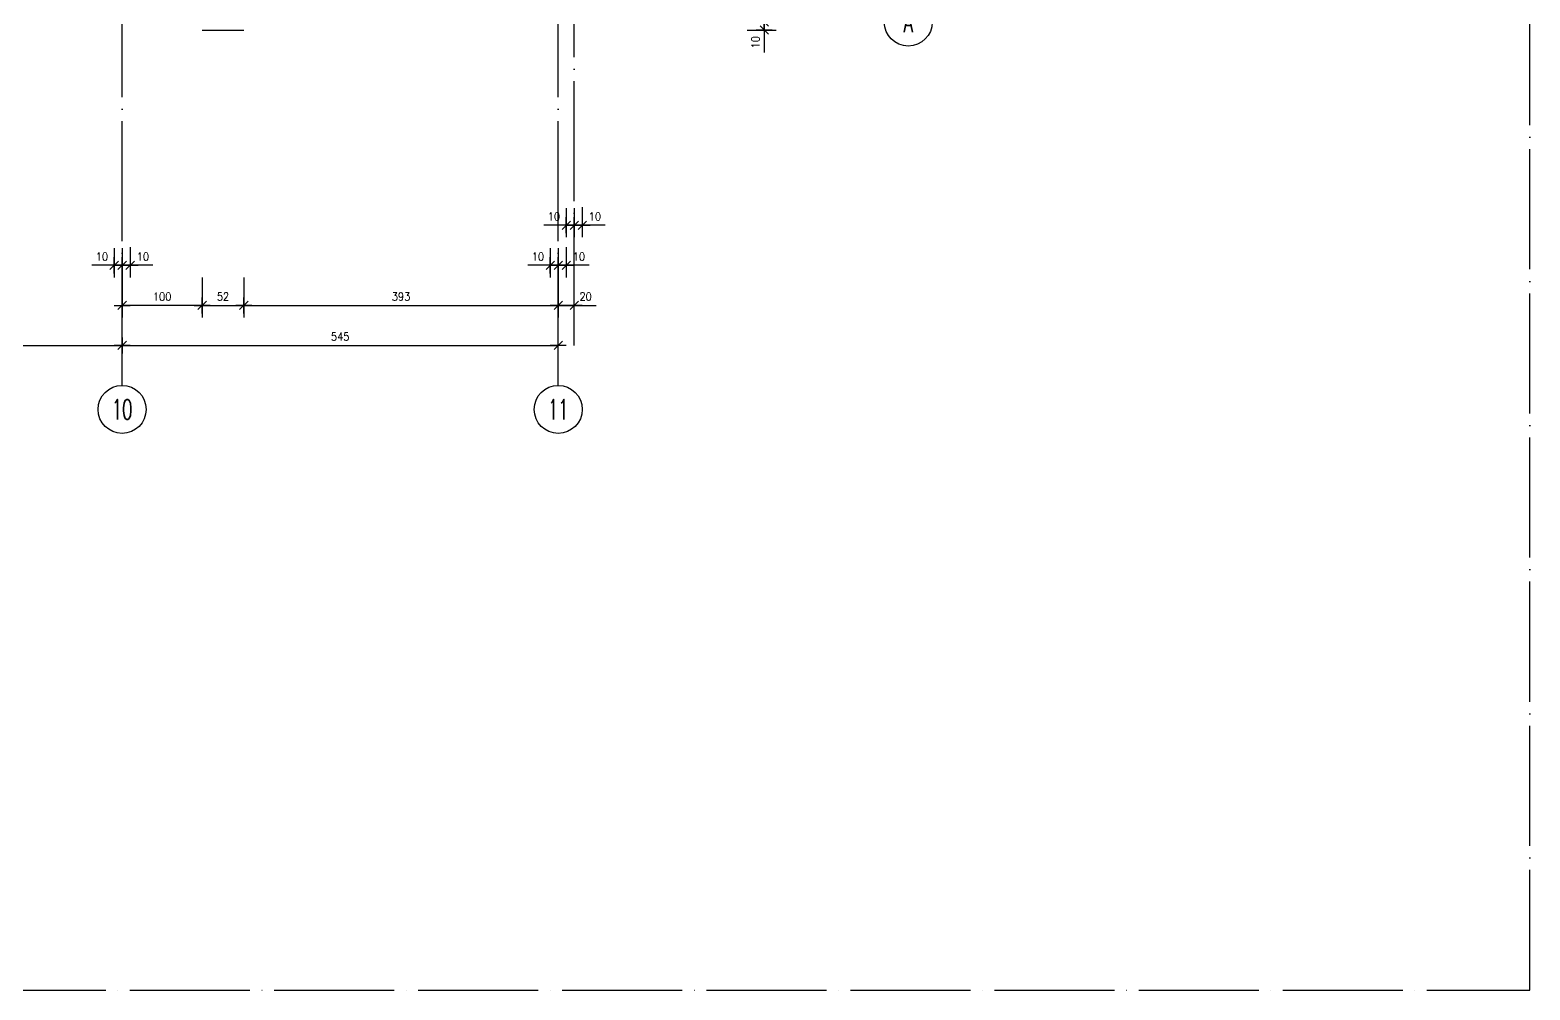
# Model space of a CAD drawing. Extents: x 2783 to 11950, y 3653 to 11429.
# Drawn here: x 6527 to 8402, y 3653 to 4853 of the extents above; entities that cross this region are included whole.
import ezdxf
from ezdxf.enums import TextEntityAlignment as Align

# ---------------------------------------------------------------- set-up
doc = ezdxf.new("R2010")
doc.units = 0
doc.header["$LTSCALE"] = 60
doc.header["$PDMODE"] = 1
doc.linetypes.add('EJES', pattern=[3, 2.5, -0.25, 0, -0.25])
doc.layers.get('0').update_dxf_attribs({"linetype": 'CONTINUOUS'})
doc.layers.get('DEFPOINTS').update_dxf_attribs({"linetype": 'CONTINUOUS'})
for name, color, linetype in [('COTAS', 3, 'CONTINUOUS'), ('EJES', 1, 'EJES'), ('TITULO', 6, 'CONTINUOUS'), ('VIGAS', 2, 'CONTINUOUS')]:
    doc.layers.add(name, color=color, linetype=linetype)
doc.layers.add('CROP', color=8, linetype='EJES', plot=False)
doc.styles.add('COTAS', font='romans.shx', dxfattribs={"width": 0.9})
doc.dimstyles.new('50', dxfattribs={"dimtxt": 10, "dimasz": 1, "dimexe": 15, "dimexo": 0, "dimgap": 6, "dimtad": 1, "dimdec": 8, "dimdsep": 46, "dimtxsty": 'COTAS', "dimblk": '$COTA$', "dimcen": 0.09, "dimdle": 10, "dimclrd": 256, "dimclre": 256, "dimclrt": 2, "dimadec": 0, "dimazin": 0, "dimtfac": 1, "dimtdec": 8, "dimtmove": 0, "dimatfit": 2, "dimfxl": 35, "dimfxlon": 1, "dimtolj": 1, "dimarcsym": 0})

# ---------------------------------------------------------------- blocks, each defined once
blk = doc.blocks.new('*U8')
at = {"layer": 'CROP'}
blk.add_lwpolyline([(-1974.1, -572.3), (3557.7, -572.3), (3557.7, 2997.6), (-1974.1, 2997.6)], close=True, dxfattribs=at)
at = {"color": 2, "style": 'COTAS', "width": 0.9}
blk.add_attdef('ESCALA', (29.5, -27), '', height=12, dxfattribs=at)
at = {"layer": 'TITULO', "color": 7, "style": 'COTAS', "width": 0.9}
blk.add_attdef('TITULO', (25, 20), '', height=35, dxfattribs=at)
at = {"layer": 'TITULO', "color": 2, "style": 'COTAS', "width": 0.9}
blk.add_attdef('NV_LOSAS', text='', height=15, dxfattribs=at).set_placement((434.5, -56), align=Align.RIGHT)
blk.add_attdef('NIVEL', text='', height=15, dxfattribs=at).set_placement((522.8, -50), align=Align.MIDDLE)
blk.add_attdef('SIC', (602, -56), '', height=15, dxfattribs=at)
blk = doc.blocks.new('$EJE$')
at = {"color": 6}
blk.add_circle((0, 0), 30, dxfattribs=at)
at = {"color": 6, "style": 'COTAS', "width": 0.6}
blk.add_attdef('EJE', text='', height=25, dxfattribs=at).set_placement((0, 0), align=Align.MIDDLE)
blk = doc.blocks.new('$COTA$')
at = {"layer": 'COTAS'}
for p, q in [((10, 0), (-10, 0)), ((5.3, 5.3), (-5.3, -5.3)), ((0, -10), (0, 10))]:
    blk.add_line(p, q, dxfattribs=at)
blk = doc.blocks.new('*D20')
at = {"layer": 'COTAS', "lineweight": -2, "transparency": 16777216}
for p, q in [((6068.5, 4458.7), (6068.5, 4473.7)), ((6642.5, 4458.7), (6642.5, 4473.7)), ((6069.5, 4458.7), (6641.5, 4458.7))]:
    blk.add_line(p, q, dxfattribs=at)
at = {"layer": 'DEFPOINTS', "color": 0, "transparency": 16777216}
for p in [(6068.5, 4458.7), (6642.5, 4458.7), (6642.5, 4458.7)]:
    blk.add_point(p, dxfattribs=at)
at = {"layer": 'COTAS', "lineweight": -2, "transparency": 16777216, "rotation": 180}
blk.add_blockref('$COTA$', (6068.5, 4458.7), dxfattribs=at)
at = {"layer": 'COTAS', "lineweight": -2, "transparency": 16777216}
blk.add_blockref('$COTA$', (6642.5, 4458.7), dxfattribs=at)
at = {"layer": 'COTAS', "color": 2, "transparency": 16777216, "insert": (6355.5, 4469.7), "char_height": 10, "attachment_point": 5, "style": 'COTAS'}
blk.add_mtext('\\A1;574', dxfattribs=at)
blk = doc.blocks.new('*D22')
at = {"layer": 'COTAS', "lineweight": -2, "transparency": 16777216}
for p, q in [((6642.5, 4458.7), (6642.5, 4473.7)), ((7187.5, 4458.7), (7187.5, 4473.7)), ((6643.5, 4458.7), (7186.5, 4458.7))]:
    blk.add_line(p, q, dxfattribs=at)
at = {"layer": 'DEFPOINTS', "color": 0, "transparency": 16777216}
for p in [(6642.5, 4458.7), (7187.5, 4458.7), (7187.5, 4458.7)]:
    blk.add_point(p, dxfattribs=at)
at = {"layer": 'COTAS', "lineweight": -2, "transparency": 16777216, "rotation": 180}
blk.add_blockref('$COTA$', (6642.5, 4458.7), dxfattribs=at)
at = {"layer": 'COTAS', "lineweight": -2, "transparency": 16777216}
blk.add_blockref('$COTA$', (7187.5, 4458.7), dxfattribs=at)
at = {"layer": 'COTAS', "color": 2, "transparency": 16777216, "insert": (6915, 4469.7), "char_height": 10, "attachment_point": 5, "style": 'COTAS'}
blk.add_mtext('\\A1;545', dxfattribs=at)
blk = doc.blocks.new('*D26')
at = {"layer": 'COTAS', "lineweight": -2, "transparency": 16777216}
for p, q in [((7187.5, 4473.7), (7187.5, 4523.7)), ((7207.5, 4483.7), (7207.5, 4523.7)), ((7188.5, 4508.7), (7206.5, 4508.7)), ((7207.5, 4508.7), (7235, 4508.7))]:
    blk.add_line(p, q, dxfattribs=at)
at = {"layer": 'DEFPOINTS', "color": 0, "transparency": 16777216}
for p in [(7207.5, 4508.7), (7207.5, 4483.7), (7187.5, 4473.7)]:
    blk.add_point(p, dxfattribs=at)
at = {"layer": 'COTAS', "lineweight": -2, "transparency": 16777216, "rotation": 180}
blk.add_blockref('$COTA$', (7187.5, 4508.7), dxfattribs=at)
at = {"layer": 'COTAS', "lineweight": -2, "transparency": 16777216}
blk.add_blockref('$COTA$', (7207.5, 4508.7), dxfattribs=at)
at = {"layer": 'COTAS', "color": 2, "transparency": 16777216, "insert": (7221.7, 4519.7), "char_height": 10, "attachment_point": 5, "style": 'COTAS'}
blk.add_mtext('\\A1;20', dxfattribs=at)
blk = doc.blocks.new('*D67')
at = {"layer": 'COTAS', "lineweight": -2, "transparency": 16777216}
for p, q in [((6742.5, 4543.7), (6742.5, 4493.7)), ((6794.5, 4543.7), (6794.5, 4493.7)), ((6743.5, 4508.7), (6793.5, 4508.7))]:
    blk.add_line(p, q, dxfattribs=at)
at = {"layer": 'DEFPOINTS', "color": 0, "transparency": 16777216}
for p in [(6742.5, 4852.7), (6794.5, 4852.7), (6794.5, 4508.7)]:
    blk.add_point(p, dxfattribs=at)
at = {"layer": 'COTAS', "lineweight": -2, "transparency": 16777216, "rotation": 180}
blk.add_blockref('$COTA$', (6742.5, 4508.7), dxfattribs=at)
at = {"layer": 'COTAS', "lineweight": -2, "transparency": 16777216}
blk.add_blockref('$COTA$', (6794.5, 4508.7), dxfattribs=at)
at = {"layer": 'COTAS', "color": 2, "transparency": 16777216, "insert": (6768.5, 4519.7), "char_height": 10, "attachment_point": 5, "style": 'COTAS'}
blk.add_mtext('\\A1;52', dxfattribs=at)
blk = doc.blocks.new('*D68')
at = {"layer": 'COTAS', "lineweight": -2, "transparency": 16777216}
for p, q in [((6794.5, 4543.7), (6794.5, 4493.7)), ((7187.5, 4543.7), (7187.5, 4493.7)), ((6795.5, 4508.7), (7186.5, 4508.7))]:
    blk.add_line(p, q, dxfattribs=at)
at = {"layer": 'DEFPOINTS', "color": 0, "transparency": 16777216}
for p in [(6794.5, 4852.7), (7187.5, 4852.7), (7187.5, 4508.7)]:
    blk.add_point(p, dxfattribs=at)
at = {"layer": 'COTAS', "lineweight": -2, "transparency": 16777216, "rotation": 180}
blk.add_blockref('$COTA$', (6794.5, 4508.7), dxfattribs=at)
at = {"layer": 'COTAS', "lineweight": -2, "transparency": 16777216}
blk.add_blockref('$COTA$', (7187.5, 4508.7), dxfattribs=at)
at = {"layer": 'COTAS', "color": 2, "transparency": 16777216, "insert": (6991, 4519.7), "char_height": 10, "attachment_point": 5, "style": 'COTAS'}
blk.add_mtext('\\A1;393', dxfattribs=at)
blk = doc.blocks.new('*D81')
at = {"layer": 'COTAS', "lineweight": -2, "transparency": 16777216}
for p, q in [((7177.5, 4580.2), (7177.5, 4543.7)), ((7187.5, 4580.2), (7187.5, 4543.7)), ((7176.5, 4558.7), (7149.6, 4558.7)), ((7187.5, 4558.7), (7177.5, 4558.7)), ((7188.5, 4558.7), (7189.5, 4558.7))]:
    blk.add_line(p, q, dxfattribs=at)
at = {"layer": 'DEFPOINTS', "color": 0, "transparency": 16777216}
for p in [(7177.5, 4580.2), (7187.5, 4580.2), (7187.5, 4558.7)]:
    blk.add_point(p, dxfattribs=at)
at = {"layer": 'COTAS', "lineweight": -2, "transparency": 16777216}
blk.add_blockref('$COTA$', (7177.5, 4558.7), dxfattribs=at)
at = {"layer": 'COTAS', "lineweight": -2, "transparency": 16777216, "rotation": 180}
blk.add_blockref('$COTA$', (7187.5, 4558.7), dxfattribs=at)
at = {"layer": 'COTAS', "color": 2, "transparency": 16777216, "insert": (7162.2, 4569.7), "char_height": 10, "attachment_point": 5, "style": 'COTAS'}
blk.add_mtext('\\A1;10', dxfattribs=at)
blk = doc.blocks.new('*D82')
at = {"layer": 'COTAS', "lineweight": -2, "transparency": 16777216}
for p, q in [((7187.5, 4580.2), (7187.5, 4543.7)), ((7197.5, 4581.2), (7197.5, 4543.7)), ((7186.5, 4558.7), (7185.5, 4558.7)), ((7187.5, 4558.7), (7197.5, 4558.7)), ((7187.5, 4558.7), (7197.5, 4558.7)), ((7226, 4558.7), (7197.5, 4558.7)), ((7198.5, 4558.7), (7199.5, 4558.7))]:
    blk.add_line(p, q, dxfattribs=at)
at = {"layer": 'DEFPOINTS', "color": 0, "transparency": 16777216}
for p in [(7187.5, 4580.2), (7197.5, 4581.2), (7197.5, 4558.7)]:
    blk.add_point(p, dxfattribs=at)
at = {"layer": 'COTAS', "lineweight": -2, "transparency": 16777216}
blk.add_blockref('$COTA$', (7187.5, 4558.7), dxfattribs=at)
at = {"layer": 'COTAS', "lineweight": -2, "transparency": 16777216, "rotation": 180}
blk.add_blockref('$COTA$', (7197.5, 4558.7), dxfattribs=at)
at = {"layer": 'COTAS', "color": 2, "transparency": 16777216, "insert": (7213.4, 4569.7), "char_height": 10, "attachment_point": 5, "style": 'COTAS'}
blk.add_mtext('\\A1;10', dxfattribs=at)
blk = doc.blocks.new('*D103')
at = {"layer": 'COTAS', "lineweight": -2, "transparency": 16777216}
for p, q in [((7423.5, 4862.7), (7460, 4862.7)), ((7445, 4863.7), (7445, 4864.7)), ((7445, 4862.7), (7445, 4852.7)), ((7423.5, 4852.7), (7460, 4852.7)), ((7445, 4851.7), (7445, 4824.8))]:
    blk.add_line(p, q, dxfattribs=at)
at = {"layer": 'DEFPOINTS', "color": 0, "transparency": 16777216}
for p in [(7423.5, 4862.7), (7445, 4862.7), (7423.5, 4852.7)]:
    blk.add_point(p, dxfattribs=at)
at = {"layer": 'COTAS', "lineweight": -2, "transparency": 16777216}
for p, rotation in [((7445, 4862.7), 270), ((7445, 4852.7), 90)]:
    blk.add_blockref('$COTA$', p, dxfattribs=dict(at, rotation=rotation))
at = {"layer": 'COTAS', "color": 2, "transparency": 16777216, "insert": (7434, 4837.4), "char_height": 10, "attachment_point": 5, "rotation": 90, "style": 'COTAS'}
blk.add_mtext('\\A1;10', dxfattribs=at)
blk = doc.blocks.new('*D130')
at = {"layer": 'COTAS', "lineweight": -2, "transparency": 16777216}
for p, q in [((6642.5, 4543.7), (6642.5, 4493.7)), ((6742.5, 4543.7), (6742.5, 4493.7)), ((6741.5, 4508.7), (6643.5, 4508.7))]:
    blk.add_line(p, q, dxfattribs=at)
at = {"layer": 'DEFPOINTS', "color": 0, "transparency": 16777216}
for p in [(6642.5, 4543.7), (6742.5, 4543.7), (6642.5, 4508.7)]:
    blk.add_point(p, dxfattribs=at)
at = {"layer": 'COTAS', "lineweight": -2, "transparency": 16777216, "rotation": 180}
blk.add_blockref('$COTA$', (6642.5, 4508.7), dxfattribs=at)
at = {"layer": 'COTAS', "lineweight": -2, "transparency": 16777216}
blk.add_blockref('$COTA$', (6742.5, 4508.7), dxfattribs=at)
at = {"layer": 'COTAS', "color": 2, "transparency": 16777216, "insert": (6692.5, 4519.7), "char_height": 10, "attachment_point": 5, "style": 'COTAS'}
blk.add_mtext('\\A1;100', dxfattribs=at)
blk = doc.blocks.new('*D146')
at = {"layer": 'COTAS', "lineweight": -2, "transparency": 16777216}
for p, q in [((6632.5, 4580.2), (6632.5, 4543.7)), ((6642.5, 4580.2), (6642.5, 4543.7)), ((6631.5, 4558.7), (6604.6, 4558.7)), ((6642.5, 4558.7), (6632.5, 4558.7)), ((6643.5, 4558.7), (6644.5, 4558.7))]:
    blk.add_line(p, q, dxfattribs=at)
at = {"layer": 'DEFPOINTS', "color": 0, "transparency": 16777216}
for p in [(6632.5, 4580.2), (6642.5, 4580.2), (6642.5, 4558.7)]:
    blk.add_point(p, dxfattribs=at)
at = {"layer": 'COTAS', "lineweight": -2, "transparency": 16777216}
blk.add_blockref('$COTA$', (6632.5, 4558.7), dxfattribs=at)
at = {"layer": 'COTAS', "lineweight": -2, "transparency": 16777216, "rotation": 180}
blk.add_blockref('$COTA$', (6642.5, 4558.7), dxfattribs=at)
at = {"layer": 'COTAS', "color": 2, "transparency": 16777216, "insert": (6617.2, 4569.7), "char_height": 10, "attachment_point": 5, "style": 'COTAS'}
blk.add_mtext('\\A1;10', dxfattribs=at)
blk = doc.blocks.new('*D147')
at = {"layer": 'COTAS', "lineweight": -2, "transparency": 16777216}
for p, q in [((6642.5, 4580.2), (6642.5, 4543.7)), ((6652.5, 4581.2), (6652.5, 4543.7)), ((6641.5, 4558.7), (6640.5, 4558.7)), ((6642.5, 4558.7), (6652.5, 4558.7)), ((6642.5, 4558.7), (6652.5, 4558.7)), ((6681, 4558.7), (6652.5, 4558.7)), ((6653.5, 4558.7), (6654.5, 4558.7))]:
    blk.add_line(p, q, dxfattribs=at)
at = {"layer": 'DEFPOINTS', "color": 0, "transparency": 16777216}
for p in [(6642.5, 4580.2), (6652.5, 4581.2), (6652.5, 4558.7)]:
    blk.add_point(p, dxfattribs=at)
at = {"layer": 'COTAS', "lineweight": -2, "transparency": 16777216}
blk.add_blockref('$COTA$', (6642.5, 4558.7), dxfattribs=at)
at = {"layer": 'COTAS', "lineweight": -2, "transparency": 16777216, "rotation": 180}
blk.add_blockref('$COTA$', (6652.5, 4558.7), dxfattribs=at)
at = {"layer": 'COTAS', "color": 2, "transparency": 16777216, "insert": (6668.4, 4569.7), "char_height": 10, "attachment_point": 5, "style": 'COTAS'}
blk.add_mtext('\\A1;10', dxfattribs=at)
blk = doc.blocks.new('*D206')
at = {"layer": 'COTAS', "lineweight": -2, "transparency": 16777216}
for p, q in [((7197.5, 4630.2), (7197.5, 4593.7)), ((7207.5, 4630.2), (7207.5, 4593.7)), ((7196.5, 4608.7), (7169.6, 4608.7)), ((7207.5, 4608.7), (7197.5, 4608.7)), ((7208.5, 4608.7), (7209.5, 4608.7))]:
    blk.add_line(p, q, dxfattribs=at)
at = {"layer": 'DEFPOINTS', "color": 0, "transparency": 16777216}
for p in [(7197.5, 4630.2), (7207.5, 4630.2), (7207.5, 4608.7)]:
    blk.add_point(p, dxfattribs=at)
at = {"layer": 'COTAS', "lineweight": -2, "transparency": 16777216}
blk.add_blockref('$COTA$', (7197.5, 4608.7), dxfattribs=at)
at = {"layer": 'COTAS', "lineweight": -2, "transparency": 16777216, "rotation": 180}
blk.add_blockref('$COTA$', (7207.5, 4608.7), dxfattribs=at)
at = {"layer": 'COTAS', "color": 2, "transparency": 16777216, "insert": (7182.2, 4619.7), "char_height": 10, "attachment_point": 5, "style": 'COTAS'}
blk.add_mtext('\\A1;10', dxfattribs=at)
blk = doc.blocks.new('*D207')
at = {"layer": 'COTAS', "lineweight": -2, "transparency": 16777216}
for p, q in [((7207.5, 4630.2), (7207.5, 4593.7)), ((7217.5, 4631.2), (7217.5, 4593.7)), ((7206.5, 4608.7), (7205.5, 4608.7)), ((7207.5, 4608.7), (7217.5, 4608.7)), ((7207.5, 4608.7), (7217.5, 4608.7)), ((7246, 4608.7), (7217.5, 4608.7)), ((7218.5, 4608.7), (7219.5, 4608.7))]:
    blk.add_line(p, q, dxfattribs=at)
at = {"layer": 'DEFPOINTS', "color": 0, "transparency": 16777216}
for p in [(7207.5, 4630.2), (7217.5, 4631.2), (7217.5, 4608.7)]:
    blk.add_point(p, dxfattribs=at)
at = {"layer": 'COTAS', "lineweight": -2, "transparency": 16777216}
blk.add_blockref('$COTA$', (7207.5, 4608.7), dxfattribs=at)
at = {"layer": 'COTAS', "lineweight": -2, "transparency": 16777216, "rotation": 180}
blk.add_blockref('$COTA$', (7217.5, 4608.7), dxfattribs=at)
at = {"layer": 'COTAS', "color": 2, "transparency": 16777216, "insert": (7233.4, 4619.7), "char_height": 10, "attachment_point": 5, "style": 'COTAS'}
blk.add_mtext('\\A1;10', dxfattribs=at)

msp = doc.modelspace()

# ---------------------------------------------------------------- linework, layer by layer
at = {"layer": 'EJES'}
for points in [[(6642.45585631, 4408.70691493), (6642.45585631, 6873.70691493)], [(7207.45585631, 4458.70691493), (7207.45585631, 6823.70691493)], [(7187.45585631, 4408.70691493), (7187.45585631, 5008.37674686)]]:
    msp.add_lwpolyline(points, dxfattribs=at)
at = {"layer": 'VIGAS'}
msp.add_line((6742.45585631, 4852.70691493), (6794.45585631, 4852.70691493), dxfattribs=at)

# ---------------------------------------------------------------- block references
msp.add_blockref('*U8', (4844.17858983, 4225.60696946))
for p, values in [((7624.95585631, 4862.70691493), {'EJE': 'A'}), ((6642.45585631, 4378.70691493), {'EJE': '10'}), ((7187.45585631, 4378.70691493), {'EJE': '11'})]:
    msp.add_blockref('$EJE$', p).add_auto_attribs(values)

# ---------------------------------------------------------------- dimensions: what is measured, and where the dimension line sits
at = {"layer": 'COTAS'}
dim = msp.add_linear_dim(base=(7444.9558563143, 4862.7069149326), p1=(7423.4993577727, 4852.7069149326), p2=(7423.4993577727, 4862.7069149326), angle=90, dimstyle='50', dxfattribs=at)
dim.commit()
dim.dimension.update_dxf_attribs({"geometry": '*D103', "text_midpoint": (7444.9558563143, 4837.4441754969), "dimtype": 160})
for base, p1, p2, picture, middle in [((6794.4558563143, 4508.7069149326), (6742.4558563143, 4852.7069149326), (6794.4558563143, 4852.7069149324), '*D67', (6768.4558563143, 4519.7069149326)), ((7187.4558563143, 4508.7069149326), (6794.4558563143, 4852.7069149324), (7187.4558563143, 4852.7069149324), '*D68', (6990.9558563143, 4519.7069149326))]:
    dim = msp.add_linear_dim(base=base, p1=p1, p2=p2, dimstyle='50', override={"dimtmove": 1}, dxfattribs=at)
    dim.commit()
    dim.dimension.update_dxf_attribs({"geometry": picture, "text_midpoint": middle})
for base, p1, p2, picture, middle in [((7207.4558563143, 4608.7069149326), (7197.4558563143, 4630.1634134742), (7207.4558563143, 4630.1634134742), '*D206', (7182.1931168787, 4608.7069149326)), ((6642.4558563143, 4558.7069149326), (6632.4558563143, 4580.1634134742), (6642.4558563143, 4580.1634134742), '*D146', (6617.1931168787, 4558.7069149326)), ((7187.4558563143, 4558.7069149326), (7177.4558563143, 4580.1634134742), (7187.4558563143, 4580.1634134742), '*D81', (7162.1931168787, 4558.7069149326))]:
    dim = msp.add_linear_dim(base=base, p1=p1, p2=p2, dimstyle='50', dxfattribs=at)
    dim.commit()
    dim.dimension.update_dxf_attribs({"geometry": picture, "text_midpoint": middle, "dimtype": 160})
for base, p1, p2, picture, middle in [((7217.4558563143, 4608.7069149326), (7207.4558563143, 4630.1634134742), (7217.4558563143, 4631.2496435303), '*D207', (7233.3588125399, 4608.7069149326)), ((6652.4558563143, 4558.7069149326), (6642.4558563143, 4580.1634134742), (6652.4558563143, 4581.2496435303), '*D147', (6668.3588125399, 4558.7069149326)), ((7197.4558563143, 4558.7069149326), (7187.4558563143, 4580.1634134742), (7197.4558563143, 4581.2496435303), '*D82', (7213.3588125399, 4558.7069149326))]:
    dim = msp.add_linear_dim(base=base, p1=p1, p2=p2, dimstyle='50', override={"dimtmove": 1}, dxfattribs=at)
    dim.commit()
    dim.dimension.update_dxf_attribs({"geometry": picture, "text_midpoint": middle, "dimtype": 160})
for base, p1, p2, picture, middle in [((6642.4558563143, 4508.7069149326), (6742.4558563143, 4543.7069149326), (6642.4558563143, 4543.7069149326), '*D130', (6692.4558563143, 4519.7069149326)), ((7207.4558563143, 4508.7069149326), (7187.4558563143, 4473.7069149326), (7207.4558563143, 4483.7069149326), '*D26', (7221.7415706001, 4519.7069149326)), ((6642.4558563143, 4458.7069149326), (6068.4558563143, 4458.7069149326), (6642.4558563143, 4458.7069149326), '*D20', (6355.4558563143, 4469.7069149326)), ((7187.4558563143, 4458.7069149326), (6642.4558563143, 4458.7069149326), (7187.4558563143, 4458.7069149326), '*D22', (6914.9558563143, 4469.7069149326))]:
    dim = msp.add_linear_dim(base=base, p1=p1, p2=p2, dimstyle='50', dxfattribs=at)
    dim.commit()
    dim.dimension.update_dxf_attribs({"geometry": picture, "text_midpoint": middle})

doc.saveas('drawing.dxf')
